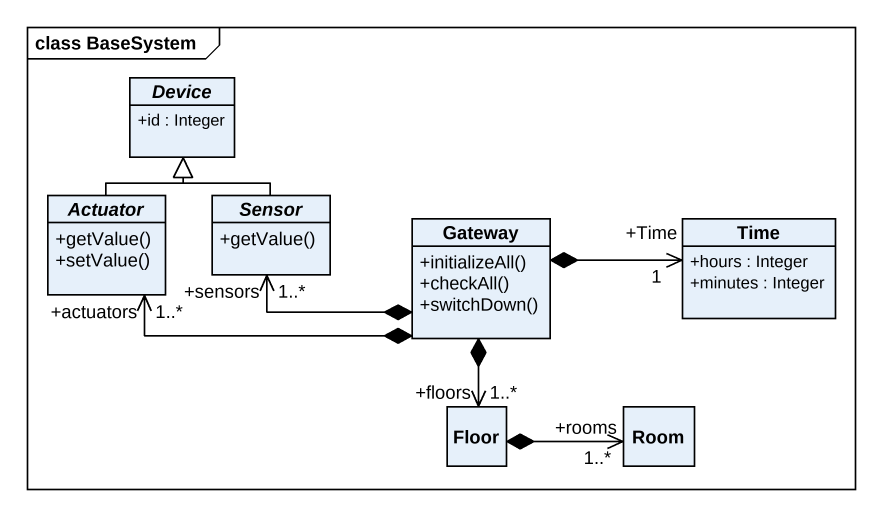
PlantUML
@startuml
mainframe class BaseSystem
hide circle
hide empty members
skinparam classAttributeIconSize 0
abstract class Device {
  +id : Integer
}
abstract class Actuator {
  +getValue()
  +setValue()
}
abstract class Sensor {
  +getValue()
}
class Gateway {
  +initializeAll()
  +checkAll()
  +switchDown()
}
class Time {
  +hours : Integer
  +minutes : Integer
}
class Floor
class Room
Actuator -up-|> Device
Actuator "+actuators\n1..*" <-right-* Gateway
Sensor -up-|> Device
Sensor "+sensors\n1..*" <-right-* Gateway
Gateway *-right-> "1\n+Time" Time
Floor "+floors\n1..*" <-up-* Gateway
Room "+rooms\n1..*" <-left-* Floor
@enduml
